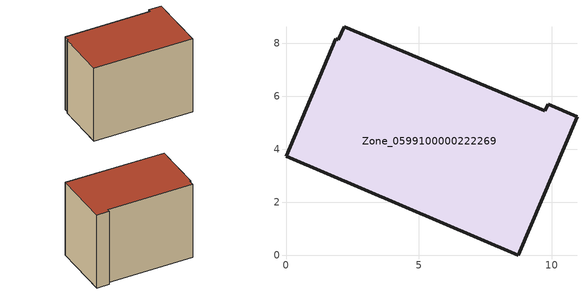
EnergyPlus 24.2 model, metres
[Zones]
Zone_0599100000222269
 floor ground (C_G): 2.19,8.62 9.74,5.44 9.87,5.7 10.96,5.23 8.75,0 0,3.73 1.88,8.16 1.97,8.13 z0
 wall outside (C_F): 8.75,0 10.96,5.23 9.87,5.7 9.74,5.44 2.19,8.62 1.97,8.13 1.88,8.16 0,3.73 8.75,0 z0:7.5
 roof outside (C_R): 9.74,5.44 2.19,8.62 1.97,8.13 1.88,8.16 0,3.73 8.75,0 10.96,5.23 9.87,5.7 z7.5
[BUILDING]
Pand.0599100000222269: North Axis=0; Terrain=City; Loads Convergence Tolerance Value=0.04; Temperature Convergence Tolerance Value=0.4; Solar Distribution=FullExterior; Maximum Number of Warmup Days=25; Minimum Number of Warmup Days=1
[Site:Location]
Rotterdam.The.Hague.AP_ZH_NLD Design_Conditions: Latitude=51.96; Longitude=4.45; Time Zone=1; Elevation=-4.5
[SITE:GROUNDTEMPERATURE:BUILDINGSURFACE]
18, 18, 18, 18, 18, 18, 18, 18, 18, 18, 18, 18
[MATERIAL] Thermal Absorptance=0.9; Solar Absorptance=0.7; Visible Absorptance=0.7
Name | Roughness | Thickness | Conductivity | Density | Specific Heat
G.TI.1975-1991 | MediumSmooth | 0.15 | 0.288461 | 540 | 1210
F.TI.1975-1991 | Rough | 0.3 | 0.230769 | 1920 | 840
R.TI.1975-1991 | MediumRough | 0.2 | 0.153846 | 1500 | 1000
[CONSTRUCTION]
C_G: G.TI.1975-1991
C_F: F.TI.1975-1991
C_R: R.TI.1975-1991
[ZONE]
Zone_0599100000222269: Type=1; Multiplier=1; Ceiling Height=Autocalculate; Volume=Autocalculate; Floor Area=autocalculate; Part of Total Floor Area=Yes
[ZONEINFILTRATION:DESIGNFLOWRATE]
Infil_Zone_0599100000222269: Zone or ZoneList or Space or SpaceList=Zone_0599100000222269; Schedule=AlwaysOn; Design Flow Rate Calculation Method=Flow/Area; Flow Rate per Floor Area=0.003; Constant Term Coefficient=1; Temperature Term Coefficient=0; Velocity Term Coefficient=0; Velocity Squared Term Coefficient=0
[HVACTEMPLATE:ZONE:IDEALLOADSAIRSYSTEM]
Zone_0599100000222269: Maximum Heating Supply Air Temperature=50; Minimum Cooling Supply Air Temperature=13; Maximum Heating Supply Air Humidity Ratio=0.0156; Minimum Cooling Supply Air Humidity Ratio=0.0077; Heating Limit=NoLimit; Cooling Limit=NoLimit; Dehumidification Control Type=ConstantSensibleHeatRatio; Cooling Sensible Heat Ratio=0.7; Dehumidification Setpoint=60; Humidification Control Type=None; Humidification Setpoint=30; Outdoor Air Method=None; Outdoor Air Flow Rate per Person=0.00944; Outdoor Air Flow Rate per Zone Floor Area=0; Outdoor Air Flow Rate per Zone=0; Demand Controlled Ventilation Type=None; Outdoor Air Economizer Type=NoEconomizer; Heat Recovery Type=None; Sensible Heat Recovery Effectiveness=0.7; Latent Heat Recovery Effectiveness=0.65
[ZONECONTROL:THERMOSTAT]
ThermostatControl_Zone_0599100000222269: Zone or ZoneList=Zone_0599100000222269; Control Type Schedule=DualSetpointControlType; Control 1=Thermostat_Zone_0599100000222269; Temperature Difference Between Cutout And Setpoint=0
[THERMOSTATSETPOINT:DUALSETPOINT]
Thermostat_Zone_0599100000222269: Heating Setpoint Temperature Schedule=HeatingSetpoint_Zone_0599100000222269; Cooling Setpoint Temperature Schedule=CoolingSetpoint_Zone_0599100000222269
[SCHEDULE:COMPACT]
HeatingSetpoint_Zone_0599100000222269: Through: 12/31, For: AllDays, Until: 24:00, 21
CoolingSetpoint_Zone_0599100000222269: Through: 12/31, For: AllDays, Until: 24:00, 24
DualSetpointControlType: Through: 12/31, For: AllDays, Until: 24:00, 4
AlwaysOn: Through: 12/31, For: AllDays, Until: 24:00, 1
